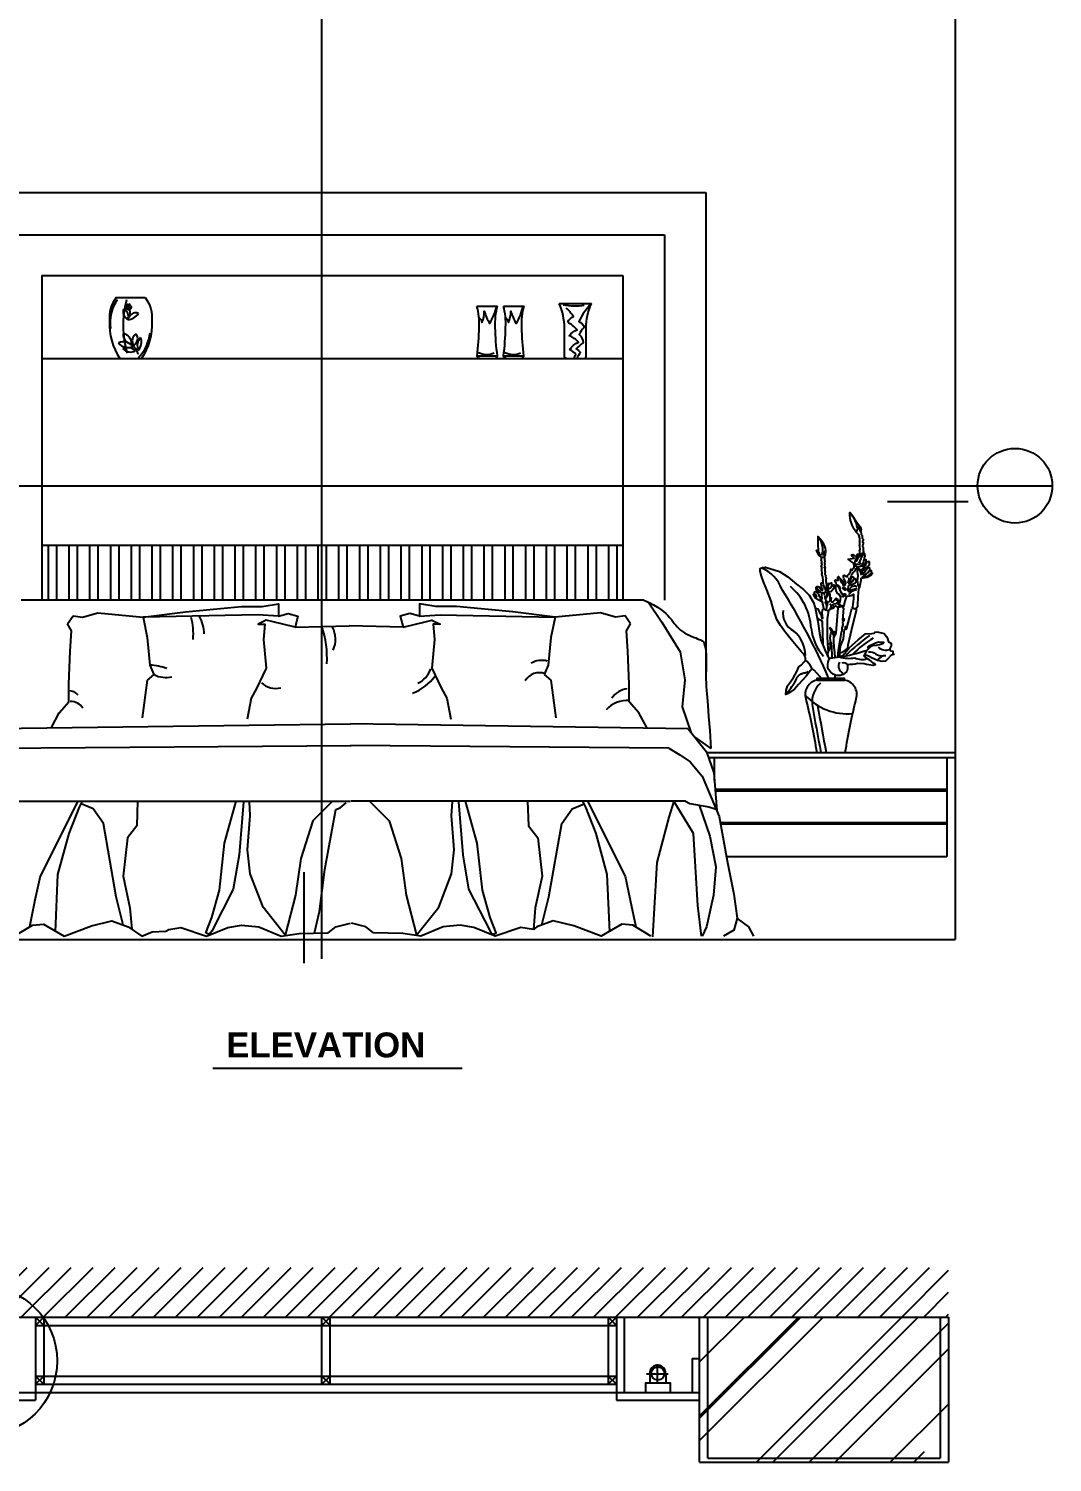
# Model space of a CAD drawing. Header units: inches. Extents: x 3 to 45, y 10.7 to 35.5.
# Drawn here: x 39.899 to 42.365, y 21.578 to 25.034 of the extents above; entities that cross this region are included whole.
import ezdxf

# ---------------------------------------------------------------- set-up
doc = ezdxf.new("R2010")
doc.units = ezdxf.units.IN
doc.header["$MEASUREMENT"] = 0
for name, color, linetype in [('02', 2, 'Continuous'), ('1', 1, 'Continuous'), ('4', 4, 'Continuous'), ('8', 8, 'Continuous')]:
    doc.layers.add(name, color=color, linetype=linetype)
doc.styles.add('HT', font='swisseb.ttf')

msp = doc.modelspace()

# ---------------------------------------------------------------- hatches: boundary and pattern name
at = {"layer": '8'}
h = msp.add_hatch(dxfattribs=at)
h.set_pattern_fill('ANSI31', color=256, scale=0.3, style=0)
h.set_pattern_definition([(45, (14.861467, 16.053562), (-0.026516504, 0.026516504), [])])
h.paths.add_polyline_path([(42.1152, 22.0482), (38.5152, 22.0482), (38.5152, 21.9282), (42.1152, 21.9282)])
h = msp.add_hatch(dxfattribs=at)
h.set_pattern_fill('AR-RROOF', color=256, scale=0.2, angle=45, style=0)
h.set_pattern_definition([(45, (14.86147, 15.96103), (0.1697056, 0.4525483), [3, -0.4, 1, -0.2]), (45, (14.97885, 16.21983), (-0.3295118, 0.046669), [0.6, -0.066, 1.2, -0.15]), (45, (14.81197, 16.15195), (0.64063874, 0.83014336), [1.6, -0.28, 0.8, -0.2])])
h.paths.add_polyline_path([(41.5352, 21.9282), (41.5352, 21.5882), (42.0952, 21.5882), (42.0952, 21.9282)], flags=16)
h.paths.add_polyline_path([(41.5152, 21.5782), (42.1152, 21.5782), (42.1152, 21.9282), (42.0952, 21.9282), (42.0952, 21.5882), (41.5352, 21.5882), (41.5352, 21.9282), (41.5152, 21.9282)])

# ---------------------------------------------------------------- linework, layer by layer
at = {"layer": '02'}
for p, q in [((39.4307, 24.6388), (41.5307, 24.6388)), ((39.8307, 24.537), (41.4307, 24.537)), ((41.4307, 24.537), (41.4307, 23.6562)), ((39.9307, 24.4388), (41.3307, 24.4388)), ((39.9307, 24.4388), (39.9307, 23.6562)), ((41.3307, 24.4388), (41.3307, 23.6562)), ((40.1097, 24.3862), (40.1796, 24.3862)), ((40.9787, 24.3653), (41.0286, 24.3653)), ((41.0425, 24.3653), (41.0924, 24.3653)), ((41.1772, 24.3717), (41.2545, 24.3717)), ((39.9307, 24.2388), (41.3307, 24.2388)), ((40.9791, 24.245), (41.0282, 24.245)), ((41.0429, 24.245), (41.092, 24.245)), ((38.4764, 23.9321), (42.365, 23.9321)), ((39.9307, 23.7888), (41.3307, 23.7888)), ((39.9457, 23.7888), (39.9457, 23.6562)), ((39.9657, 23.7888), (39.9657, 23.6562)), ((39.9957, 23.7888), (39.9957, 23.6562)), ((40.0157, 23.7888), (40.0157, 23.6562)), ((40.0457, 23.7888), (40.0457, 23.6562)), ((40.0657, 23.7888), (40.0657, 23.6562)), ((40.0957, 23.7888), (40.0957, 23.6562)), ((40.1157, 23.7888), (40.1157, 23.6562)), ((40.1457, 23.7888), (40.1457, 23.6562)), ((40.1657, 23.7888), (40.1657, 23.6562)), ((40.1957, 23.7888), (40.1957, 23.6562)), ((40.2157, 23.7888), (40.2157, 23.6562)), ((40.2457, 23.7888), (40.2457, 23.6562)), ((40.2657, 23.7888), (40.2657, 23.6562)), ((40.2957, 23.7888), (40.2957, 23.6562)), ((40.3157, 23.7888), (40.3157, 23.6562)), ((40.3457, 23.7888), (40.3457, 23.6562)), ((40.3657, 23.7888), (40.3657, 23.6562)), ((40.3957, 23.7888), (40.3957, 23.6562)), ((40.4157, 23.7888), (40.4157, 23.6562)), ((40.4457, 23.7888), (40.4457, 23.6562)), ((40.4657, 23.7888), (40.4657, 23.6562)), ((40.4957, 23.7888), (40.4957, 23.6562)), ((40.5157, 23.7888), (40.5157, 23.6562)), ((40.5457, 23.7888), (40.5457, 23.6562)), ((40.5657, 23.7888), (40.5657, 23.6562)), ((40.5957, 23.7888), (40.5957, 23.6562)), ((40.6157, 23.7888), (40.6157, 23.6562)), ((40.6457, 23.7888), (40.6457, 23.6562)), ((40.6657, 23.7888), (40.6657, 23.6562)), ((40.6957, 23.7888), (40.6957, 23.6562)), ((40.7157, 23.7888), (40.7157, 23.6562)), ((40.7457, 23.7888), (40.7457, 23.6562)), ((40.7657, 23.7888), (40.7657, 23.6562)), ((40.7957, 23.7888), (40.7957, 23.6562)), ((40.8157, 23.7888), (40.8157, 23.6562)), ((40.8457, 23.7888), (40.8457, 23.6562)), ((40.8657, 23.7888), (40.8657, 23.6562)), ((40.8957, 23.7888), (40.8957, 23.6562)), ((40.9157, 23.7888), (40.9157, 23.6562)), ((40.9457, 23.7888), (40.9457, 23.6562)), ((40.9657, 23.7888), (40.9657, 23.6562)), ((40.9957, 23.7888), (40.9957, 23.6562)), ((41.0157, 23.7888), (41.0157, 23.6562)), ((41.0457, 23.7888), (41.0457, 23.6562)), ((41.0657, 23.7888), (41.0657, 23.6562)), ((41.0957, 23.7888), (41.0957, 23.6562)), ((41.1157, 23.7888), (41.1157, 23.6562)), ((41.1457, 23.7888), (41.1457, 23.6562)), ((41.1657, 23.7888), (41.1657, 23.6562)), ((41.1957, 23.7888), (41.1957, 23.6562)), ((41.2157, 23.7888), (41.2157, 23.6562)), ((41.2457, 23.7888), (41.2457, 23.6562)), ((41.2657, 23.7888), (41.2657, 23.6562)), ((41.2957, 23.7888), (41.2957, 23.6562)), ((41.3157, 23.7888), (41.3157, 23.6562)), ((39.9924, 23.599), (40.0057, 23.6188)), ((40.0057, 23.6188), (40.0288, 23.6155)), ((40.0288, 23.6155), (40.0651, 23.6254)), ((40.0651, 23.6254), (40.1744, 23.6155)), ((40.1744, 23.6155), (40.1843, 23.566)), ((41.167, 23.6155), (41.1571, 23.566)), ((41.2763, 23.6254), (41.167, 23.6155)), ((41.3127, 23.6155), (41.2763, 23.6254)), ((41.3358, 23.6188), (41.3127, 23.6155)), ((41.349, 23.599), (41.3358, 23.6188)), ((40.0024, 23.5825), (39.9924, 23.599)), ((39.9991, 23.533), (40.0024, 23.5825)), ((41.3391, 23.5825), (41.349, 23.599)), ((41.3424, 23.533), (41.3391, 23.5825)), ((39.9957, 23.4538), (39.9991, 23.533)), ((40.1843, 23.566), (40.1909, 23.5)), ((41.1571, 23.566), (41.1505, 23.5)), ((41.3457, 23.4538), (41.3424, 23.533)), ((40.1909, 23.5), (40.2008, 23.4769)), ((41.1505, 23.5), (41.1406, 23.4769)), ((40.1843, 23.4637), (40.1725, 23.3724)), ((40.2008, 23.4769), (40.1843, 23.4637)), ((41.1406, 23.4769), (41.1571, 23.4637)), ((41.1571, 23.4637), (41.1689, 23.3724)), ((41.7974, 23.4636), (41.8642, 23.4636)), ((39.9957, 23.4109), (39.9957, 23.4538)), ((41.3457, 23.4109), (41.3457, 23.4538)), ((39.9726, 23.3845), (39.9957, 23.4109)), ((41.3688, 23.3845), (41.3457, 23.4109)), ((39.9536, 23.3497), (39.9726, 23.3845)), ((41.3878, 23.3497), (41.3688, 23.3845)), ((41.537, 23.2768), (42.1307, 23.2768)), ((41.5507, 23.2768), (41.5507, 23.2217)), ((42.1107, 23.2768), (42.1107, 23.0388)), ((41.5524, 23.2008), (42.1107, 23.2008)), ((41.5527, 23.1968), (42.1107, 23.1968)), ((41.5652, 23.1208), (42.1107, 23.1208)), ((41.5659, 23.1168), (42.1107, 23.1168)), ((41.5795, 23.0388), (42.1107, 23.0388)), ((40.3429, 22.5286), (40.9429, 22.5286)), ((39.9152, 21.9282), (39.9352, 21.9082)), ((39.9352, 21.9282), (39.9152, 21.9082)), ((39.9352, 21.9282), (39.9352, 21.7662)), ((40.6052, 21.7662), (40.6052, 21.9282)), ((40.6052, 21.9282), (40.6252, 21.9082)), ((40.6252, 21.9282), (40.6052, 21.9082)), ((40.6252, 21.7662), (40.6252, 21.9282)), ((41.2952, 21.9282), (41.2952, 21.7662)), ((41.2952, 21.9282), (41.3152, 21.9082)), ((41.3152, 21.9282), (41.2952, 21.9082)), ((41.3332, 21.9282), (41.3332, 21.7462)), ((41.5352, 21.5882), (41.5352, 21.9282)), ((42.0952, 21.9282), (42.0952, 21.5882)), ((39.9152, 21.9082), (41.3152, 21.9082)), ((41.4142, 21.7719), (41.4142, 21.8149)), ((41.4972, 21.8282), (41.4972, 21.7462)), ((41.4972, 21.8282), (41.5152, 21.8282)), ((39.9152, 21.7862), (41.3152, 21.7862)), ((39.9152, 21.7862), (39.9352, 21.7662)), ((39.9352, 21.7862), (39.9152, 21.7662)), ((40.6052, 21.7862), (40.6252, 21.7662)), ((40.6252, 21.7862), (40.6052, 21.7662)), ((41.2952, 21.7862), (41.3152, 21.7662)), ((41.3152, 21.7862), (41.2952, 21.7662)), ((41.3874, 21.7914), (41.4395, 21.7914)), ((41.3951, 21.7925), (41.3951, 21.7687)), ((41.434, 21.7925), (41.434, 21.7687)), ((39.7152, 21.7462), (41.5152, 21.7462)), ((39.9152, 21.7662), (41.3152, 21.7662)), ((41.5352, 21.5882), (42.0952, 21.5882))]:
    msp.add_line(p, q, dxfattribs=at)
for points in [[(40.6053, 22.7918), (40.6053, 25.6622)], [(41.8925, 23.8202), (41.8875, 23.8272), (41.8828, 23.8369), (41.879, 23.8495), (41.8775, 23.8604), (41.8772, 23.8674), (41.8822, 23.861), (41.8919, 23.8478), (41.8996, 23.836), (41.9031, 23.8328), (41.9043, 23.8266), (41.9037, 23.8234)], [(41.8195, 23.7754), (41.8183, 23.7819), (41.815, 23.7897), (41.8107, 23.7975), (41.806, 23.8037), (41.8009, 23.8086), (41.8001, 23.8094), (41.8003, 23.7914), (41.8009, 23.7756)], [(41.9022, 23.7667), (41.9016, 23.7685), (41.9002, 23.7691), (41.9013, 23.7702), (41.9013, 23.7749), (41.9002, 23.7776), (41.9025, 23.7785), (41.9013, 23.7864), (41.9005, 23.7887), (41.9016, 23.7902), (41.9016, 23.7973), (41.9002, 23.7978), (41.901, 23.7993), (41.9013, 23.8055), (41.8996, 23.8072), (41.9002, 23.8087), (41.8987, 23.8134), (41.8925, 23.8202), (41.8972, 23.8287), (41.8987, 23.8328), (41.901, 23.826), (41.9022, 23.8216), (41.9037, 23.8234), (41.9046, 23.8146), (41.9069, 23.8125), (41.9069, 23.8058), (41.9096, 23.8031), (41.909, 23.8002), (41.9075, 23.7984), (41.9078, 23.7964), (41.9093, 23.7964), (41.9096, 23.7928), (41.9084, 23.7887), (41.9081, 23.7861), (41.9096, 23.784), (41.9093, 23.7826), (41.909, 23.7755), (41.9113, 23.7741), (41.9093, 23.7729), (41.909, 23.7711), (41.909, 23.7696)], [(41.8158, 23.7596), (41.812, 23.7592), (41.8109, 23.759), (41.8087, 23.759), (41.8066, 23.7614), (41.8036, 23.7637), (41.8001, 23.7698), (41.7966, 23.7768), (41.798, 23.7758), (41.8011, 23.7741)], [(41.8009, 23.7756), (41.8011, 23.7741)], [(41.8158, 23.7596), (41.8189, 23.7665), (41.8195, 23.7754), (41.8171, 23.7741), (41.8157, 23.7715), (41.8146, 23.7647), (41.8134, 23.7631)], [(41.7949, 23.6343), (41.7973, 23.6361), (41.8003, 23.6355), (41.8021, 23.6316), (41.8063, 23.6229), (41.8081, 23.619), (41.8096, 23.6121), (41.8123, 23.6127), (41.8111, 23.619), (41.8105, 23.6247), (41.8111, 23.6328), (41.8138, 23.6364), (41.8144, 23.6364), (41.8111, 23.6511), (41.809, 23.6529), (41.8009, 23.6568), (41.7955, 23.6604), (41.7916, 23.6667), (41.7898, 23.6709), (41.7916, 23.6718), (41.7925, 23.6718), (41.7922, 23.6754), (41.7943, 23.6769), (41.7976, 23.6751), (41.8024, 23.67), (41.8024, 23.6679), (41.8042, 23.6652), (41.8054, 23.6622), (41.8081, 23.6604), (41.8108, 23.6595), (41.8096, 23.6694), (41.8105, 23.6736), (41.8084, 23.6736), (41.8027, 23.6754), (41.7976, 23.6804), (41.7961, 23.684), (41.7964, 23.6879), (41.7976, 23.6891), (41.8009, 23.6891), (41.8033, 23.6888), (41.8087, 23.6816), (41.8117, 23.6795), (41.8099, 23.6861), (41.8087, 23.6903), (41.8084, 23.6966), (41.809, 23.6984), (41.8108, 23.6981), (41.8132, 23.6972), (41.8127, 23.7016), (41.8115, 23.7032), (41.8127, 23.7044), (41.8119, 23.7118), (41.8104, 23.7141), (41.8112, 23.7141), (41.81, 23.7191), (41.8104, 23.7215), (41.81, 23.7277), (41.8092, 23.7281), (41.81, 23.7296), (41.8096, 23.7366), (41.808, 23.7378), (41.8092, 23.7405), (41.8104, 23.7428), (41.808, 23.7456), (41.8096, 23.7471), (41.8096, 23.7502), (41.8084, 23.7518), (41.8088, 23.7561), (41.8088, 23.7584)], [(41.8158, 23.7596), (41.8158, 23.7529), (41.8178, 23.7498), (41.8162, 23.7475), (41.817, 23.7428), (41.8162, 23.7413), (41.8166, 23.7366), (41.8154, 23.7351), (41.8174, 23.7347), (41.8166, 23.7312), (41.817, 23.7261), (41.8182, 23.7257), (41.817, 23.7199), (41.8193, 23.7168), (41.8189, 23.7149), (41.8193, 23.7102), (41.8213, 23.7086), (41.8193, 23.7067), (41.8193, 23.7016), (41.8205, 23.6993), (41.8213, 23.6908), (41.8244, 23.6943), (41.8259, 23.6962), (41.8298, 23.697), (41.8329, 23.6978), (41.8329, 23.6927), (41.8333, 23.69), (41.8384, 23.6931), (41.8392, 23.6908), (41.8372, 23.683), (41.8341, 23.6791), (41.8314, 23.6764), (41.8263, 23.6764), (41.8228, 23.6727), (41.8206, 23.6638), (41.8206, 23.6619), (41.8249, 23.6703), (41.8273, 23.6723), (41.829, 23.6718), (41.8288, 23.6645), (41.829, 23.6606), (41.8321, 23.6623), (41.8314, 23.6559), (41.834, 23.652), (41.8364, 23.6513), (41.837, 23.6533), (41.8398, 23.6557), (41.8418, 23.6589), (41.8442, 23.6615), (41.8452, 23.6567), (41.8476, 23.6593), (41.8483, 23.6563), (41.8478, 23.649), (41.8483, 23.6477), (41.8526, 23.6453), (41.8519, 23.6408), (41.8493, 23.6393), (41.8461, 23.6403), (41.8437, 23.6425), (41.842, 23.6416), (41.8394, 23.6393), (41.8375, 23.6373), (41.8336, 23.6354), (41.8286, 23.6337), (41.8273, 23.6324), (41.8266, 23.6312)], [(41.8884, 23.7386), (41.8872, 23.7438), (41.8826, 23.748), (41.8768, 23.7526), (41.8735, 23.755), (41.8878, 23.7578), (41.8838, 23.7614), (41.8814, 23.7657), (41.8841, 23.7666), (41.8875, 23.7647), (41.8914, 23.7611), (41.8951, 23.7611), (41.8945, 23.7653), (41.896, 23.7669), (41.8987, 23.765), (41.8993, 23.7647)], [(41.9133, 23.769), (41.9087, 23.7693), (41.9002, 23.7647), (41.8926, 23.7568), (41.8896, 23.7493), (41.8878, 23.7426)], [(41.891, 23.7381), (41.891, 23.7394), (41.8912, 23.7405), (41.8914, 23.7414), (41.8916, 23.742), (41.8918, 23.7425), (41.8922, 23.7428), (41.8925, 23.743), (41.8928, 23.7432), (41.8932, 23.7432), (41.8936, 23.7433), (41.894, 23.7432), (41.8944, 23.7432), (41.8948, 23.7431), (41.8952, 23.7431), (41.8956, 23.743), (41.896, 23.7429), (41.8964, 23.7429), (41.8968, 23.7429), (41.8972, 23.7428), (41.8977, 23.7429), (41.8981, 23.7429), (41.8986, 23.743), (41.8991, 23.7431), (41.8996, 23.7432), (41.9002, 23.7433), (41.9008, 23.7435), (41.9014, 23.7438), (41.902, 23.7441), (41.9027, 23.7445), (41.9034, 23.7451), (41.9041, 23.7458), (41.9048, 23.7466)], [(41.894, 23.6348), (41.8917, 23.6362), (41.8934, 23.6379), (41.8962, 23.642), (41.8964, 23.6506), (41.8971, 23.6573), (41.8977, 23.6621), (41.8984, 23.6763), (41.8996, 23.686), (41.9014, 23.6881), (41.903, 23.6972), (41.9048, 23.7036), (41.9048, 23.7097), (41.9191, 23.7115), (41.9276, 23.7164), (41.9315, 23.7212), (41.9294, 23.7233), (41.9291, 23.7273), (41.9255, 23.7267), (41.9251, 23.7297), (41.9251, 23.7331), (41.9233, 23.7343), (41.92, 23.7334), (41.9182, 23.7312), (41.9169, 23.7294), (41.9154, 23.7279), (41.9133, 23.727), (41.9127, 23.73), (41.9148, 23.7328), (41.9206, 23.7376), (41.9245, 23.7425), (41.9248, 23.7479), (41.9239, 23.7494), (41.9212, 23.7491), (41.9176, 23.7476), (41.9169, 23.7443), (41.9157, 23.7416), (41.9127, 23.7391), (41.9118, 23.7388), (41.9115, 23.74), (41.9163, 23.7476), (41.9163, 23.7534), (41.9136, 23.754), (41.9112, 23.7537), (41.91, 23.751), (41.91, 23.7482), (41.909, 23.747), (41.9078, 23.7452), (41.909, 23.7416), (41.906, 23.7413), (41.9081, 23.7373), (41.9045, 23.7385), (41.9027, 23.7385), (41.9002, 23.737), (41.8963, 23.7355), (41.8951, 23.7343), (41.8972, 23.7334), (41.8972, 23.73), (41.8954, 23.7291), (41.8945, 23.7246), (41.8957, 23.7194), (41.8966, 23.7161), (41.8957, 23.7082), (41.8948, 23.703)], [(41.9127, 23.7547), (41.9127, 23.7599), (41.9139, 23.7617), (41.9136, 23.7669), (41.9133, 23.769)], [(41.8084, 23.4679), (41.8049, 23.4727), (41.7914, 23.4872), (41.7864, 23.4912), (41.7817, 23.4999), (41.7743, 23.5083), (41.7714, 23.511), (41.7706, 23.511), (41.7703, 23.5178), (41.7661, 23.5263), (41.76, 23.5326), (41.7401, 23.5565), (41.7225, 23.5784), (41.71, 23.5953), (41.7013, 23.6097), (41.6931, 23.6334), (41.6875, 23.654), (41.6769, 23.6816), (41.6693, 23.7009), (41.6643, 23.7141), (41.6612, 23.7266), (41.6612, 23.7328), (41.6668, 23.7347), (41.6737, 23.736), (41.7075, 23.7253), (41.7276, 23.7122), (41.7488, 23.6947), (41.7657, 23.6822), (41.7795, 23.6684), (41.7895, 23.6503), (41.7939, 23.6378), (41.8002, 23.6047), (41.8039, 23.5765), (41.8077, 23.5596), (41.812, 23.549), (41.8171, 23.5365), (41.8264, 23.5159), (41.8302, 23.5165), (41.8521, 23.5196), (41.8609, 23.5234), (41.8759, 23.5415), (41.8972, 23.5609), (41.9147, 23.5753), (41.9303, 23.5759), (41.936, 23.5771), (41.9371, 23.5794), (41.9425, 23.58), (41.9533, 23.5777), (41.9598, 23.576), (41.9657, 23.5689), (41.9683, 23.5636), (41.9694, 23.5582), (41.9702, 23.5562), (41.9765, 23.5528), (41.977, 23.5466), (41.9739, 23.5401), (41.9734, 23.5375), (41.9753, 23.5344), (41.9807, 23.533), (41.9807, 23.5302), (41.981, 23.5268), (41.983, 23.5265), (41.983, 23.5254), (41.9765, 23.5237), (41.9697, 23.5155), (41.9632, 23.5093), (41.955, 23.5084), (41.9442, 23.511), (41.9292, 23.5172), (41.9235, 23.5203), (41.9184, 23.5228), (41.9134, 23.5228), (41.9117, 23.5206), (41.9153, 23.5178), (41.9227, 23.5132), (41.9295, 23.5073), (41.9323, 23.5056), (41.9377, 23.5039), (41.9385, 23.5008), (41.9337, 23.4988), (41.917, 23.5016), (41.9117, 23.5028), (41.8961, 23.5036), (41.8901, 23.5019), (41.8845, 23.5011), (41.8771, 23.5016), (41.8723, 23.5002), (41.8714, 23.4993), (41.8716, 23.4909), (41.8702, 23.484), (41.8609, 23.477), (41.8542, 23.4749), (41.8449, 23.4751), (41.8368, 23.4777), (41.8307, 23.4835), (41.8249, 23.4898), (41.8245, 23.4944), (41.8245, 23.5011), (41.8254, 23.5079), (41.8275, 23.5143), (41.8291, 23.5162)], [(41.8455, 23.6936), (41.8446, 23.6978), (41.841, 23.7039), (41.8428, 23.7054), (41.8495, 23.7036), (41.848, 23.7094), (41.848, 23.7121), (41.8498, 23.713), (41.8534, 23.7097), (41.8598, 23.7027), (41.8619, 23.7), (41.8613, 23.6966), (41.8607, 23.6936), (41.8616, 23.6909), (41.8653, 23.6918), (41.8677, 23.6969), (41.8671, 23.7009), (41.8644, 23.7048), (41.8625, 23.7088), (41.8616, 23.7121), (41.8622, 23.7158), (41.8638, 23.7167), (41.8692, 23.713), (41.8717, 23.7127), (41.872, 23.7158), (41.8741, 23.7179), (41.8771, 23.7224), (41.8787, 23.7236), (41.8799, 23.7309), (41.8826, 23.7282), (41.8838, 23.7321), (41.885, 23.7328), (41.8875, 23.734), (41.8875, 23.7379), (41.8887, 23.7385)], [(41.8945, 23.703), (41.8929, 23.703), (41.8908, 23.7073), (41.8878, 23.7088), (41.885, 23.7115), (41.8832, 23.7115), (41.8802, 23.7097), (41.8805, 23.7127), (41.8811, 23.7167), (41.8832, 23.7194), (41.8847, 23.7224), (41.8878, 23.7255), (41.8908, 23.7291), (41.8935, 23.7331), (41.8954, 23.7331)], [(41.8957, 23.7349), (41.8932, 23.7377), (41.8887, 23.7385)], [(41.7925, 23.6718), (41.7947, 23.6701), (41.7969, 23.6649), (41.7982, 23.6641)], [(41.8525, 23.6468), (41.8534, 23.6514), (41.855, 23.6569), (41.8556, 23.6638), (41.8516, 23.6696), (41.8483, 23.6717), (41.844, 23.6787), (41.8437, 23.6863), (41.844, 23.6921), (41.8461, 23.6918), (41.8504, 23.6872), (41.8537, 23.679), (41.8562, 23.6745), (41.8589, 23.6708)], [(41.8537, 23.679), (41.8543, 23.6851), (41.8528, 23.6884), (41.8501, 23.6918), (41.8467, 23.6927), (41.8455, 23.6936)], [(41.8677, 23.6842), (41.8672, 23.683), (41.8668, 23.682), (41.8665, 23.6813), (41.8662, 23.6807), (41.866, 23.6804), (41.8658, 23.6802), (41.8655, 23.6802), (41.8653, 23.6803), (41.8649, 23.6805), (41.8646, 23.6807), (41.8642, 23.681), (41.8637, 23.6814), (41.8633, 23.6818), (41.8628, 23.6822), (41.8623, 23.6826), (41.8619, 23.683), (41.8615, 23.6833), (41.8611, 23.6837), (41.8607, 23.684), (41.8604, 23.6843), (41.8602, 23.6845), (41.86, 23.6848), (41.8598, 23.685), (41.8598, 23.6852), (41.8598, 23.6854), (41.8599, 23.6856), (41.8601, 23.6858), (41.8603, 23.6859), (41.8606, 23.686), (41.861, 23.6861), (41.8615, 23.6862), (41.8621, 23.6862), (41.8627, 23.6862), (41.8633, 23.6861), (41.864, 23.686), (41.8647, 23.6859), (41.8655, 23.6857), (41.8662, 23.6855), (41.8668, 23.6853), (41.8674, 23.6851)], [(41.8826, 23.6912), (41.881, 23.6888), (41.8796, 23.6868), (41.8784, 23.685), (41.8773, 23.6835), (41.8764, 23.6823), (41.8756, 23.6812), (41.875, 23.6804), (41.8744, 23.6798), (41.874, 23.6793), (41.8736, 23.6789), (41.8733, 23.6787), (41.873, 23.6786), (41.8729, 23.6786), (41.8727, 23.6788), (41.8727, 23.6791), (41.8726, 23.6794), (41.8726, 23.6799), (41.8727, 23.6804), (41.8727, 23.6811), (41.8728, 23.6818), (41.8729, 23.6826), (41.873, 23.6834), (41.8732, 23.6843), (41.8733, 23.6852), (41.8735, 23.6862), (41.8737, 23.6871), (41.8739, 23.6881), (41.8741, 23.6891), (41.8744, 23.69), (41.8746, 23.6908), (41.8749, 23.6916), (41.8752, 23.6922), (41.8755, 23.6928), (41.8758, 23.6932), (41.8761, 23.6935), (41.8765, 23.6936), (41.8769, 23.6937), (41.8774, 23.6938), (41.878, 23.6937), (41.8786, 23.6936), (41.8793, 23.6934), (41.88, 23.6931), (41.8807, 23.6929), (41.8814, 23.6926), (41.882, 23.6923), (41.8825, 23.692), (41.8828, 23.6917), (41.8829, 23.6915)], [(40.501, 23.6179), (40.4514, 23.6212), (40.1744, 23.6155), (40.2764, 23.6278), (40.4118, 23.641), (40.4614, 23.641), (40.501, 23.6476), (40.501, 23.6179), (40.5241, 23.6245), (40.5472, 23.6179), (40.5406, 23.5915), (40.6707, 23.5948)], [(40.8405, 23.6179), (40.89, 23.6212), (41.167, 23.6155), (41.065, 23.6278), (40.9296, 23.641), (40.8801, 23.641), (40.8405, 23.6476), (40.8405, 23.6179), (40.8173, 23.6245), (40.7942, 23.6179), (40.8008, 23.5915), (40.6707, 23.5948)], [(41.8181, 23.6489), (41.8187, 23.6482), (41.8193, 23.6475), (41.8199, 23.6468), (41.8204, 23.6462), (41.8209, 23.6456), (41.8213, 23.6451), (41.8217, 23.6446), (41.822, 23.6443), (41.8223, 23.644), (41.8225, 23.6438), (41.8227, 23.6437), (41.8229, 23.6436), (41.823, 23.6436), (41.8231, 23.6437), (41.8232, 23.6437), (41.8233, 23.6439), (41.8234, 23.644), (41.8234, 23.6442), (41.8235, 23.6444), (41.8235, 23.6447), (41.8235, 23.6449), (41.8236, 23.6452), (41.8236, 23.6454), (41.8236, 23.6457), (41.8236, 23.646), (41.8236, 23.6463), (41.8235, 23.6466), (41.8235, 23.6469), (41.8235, 23.6471), (41.8234, 23.6474), (41.8234, 23.6477), (41.8233, 23.6479), (41.8232, 23.6481), (41.8232, 23.6483), (41.8231, 23.6485), (41.823, 23.6486), (41.8229, 23.6488), (41.8228, 23.6489), (41.8228, 23.649), (41.8227, 23.6492), (41.8227, 23.6493), (41.8226, 23.6494), (41.8226, 23.6496), (41.8226, 23.6497), (41.8226, 23.6498), (41.8227, 23.65), (41.8227, 23.6501), (41.8227, 23.6503), (41.8227, 23.6504), (41.8228, 23.6506), (41.8228, 23.6507), (41.8228, 23.6509), (41.8229, 23.651), (41.8229, 23.6512), (41.8229, 23.6514), (41.823, 23.6516), (41.823, 23.6519), (41.823, 23.6521), (41.8229, 23.6523), (41.8229, 23.6526), (41.8227, 23.6529), (41.8225, 23.6532), (41.8222, 23.6536), (41.8218, 23.6539)], [(41.8422, 23.5191), (41.8409, 23.5297), (41.8392, 23.543), (41.8385, 23.5572), (41.8389, 23.5672), (41.8442, 23.5765), (41.8472, 23.6179), (41.8492, 23.6375)], [(41.8485, 23.5194), (41.8501, 23.5353), (41.8568, 23.5788), (41.8591, 23.5828), (41.8588, 23.5854), (41.8588, 23.5887), (41.8608, 23.597), (41.8601, 23.604), (41.8634, 23.607), (41.8638, 23.6116), (41.8614, 23.6076), (41.8601, 23.6076), (41.8628, 23.6375)], [(41.8613, 23.6373), (41.8591, 23.6403), (41.8567, 23.6408), (41.8549, 23.6404), (41.8529, 23.6398), (41.8506, 23.64), (41.8491, 23.6387), (41.8492, 23.6375)], [(41.8525, 23.6468), (41.8533, 23.6443), (41.856, 23.6429), (41.8583, 23.6431), (41.8601, 23.6422), (41.8613, 23.6421), (41.8626, 23.6416)], [(41.8616, 23.6699), (41.8608, 23.6689), (41.8603, 23.6681), (41.8599, 23.6673), (41.8597, 23.6667), (41.8597, 23.6662), (41.8598, 23.6658), (41.8599, 23.6655), (41.8602, 23.6653), (41.8604, 23.6652), (41.8607, 23.6651), (41.8611, 23.6652), (41.8614, 23.6654), (41.8618, 23.6655), (41.8622, 23.6658), (41.8626, 23.666), (41.8631, 23.6663), (41.8636, 23.6666), (41.8641, 23.6669), (41.8646, 23.6672), (41.8651, 23.6675), (41.8656, 23.6678), (41.866, 23.6681), (41.8664, 23.6683), (41.8668, 23.6686), (41.867, 23.6689), (41.8673, 23.6691), (41.8674, 23.6693), (41.8675, 23.6696), (41.8675, 23.6698), (41.8675, 23.67), (41.8673, 23.6702), (41.8671, 23.6704), (41.8668, 23.6705), (41.8664, 23.6707), (41.8659, 23.6708), (41.8653, 23.6708), (41.8646, 23.6709), (41.8639, 23.6708), (41.8631, 23.6707), (41.8622, 23.6705)], [(41.8628, 23.6375), (41.8613, 23.6373), (41.8608, 23.6392), (41.8615, 23.6405), (41.8636, 23.6427), (41.8647, 23.6483), (41.8667, 23.6567), (41.8701, 23.6662), (41.8764, 23.6664), (41.8805, 23.6673), (41.8861, 23.6705), (41.8857, 23.6593), (41.8833, 23.6405), (41.8831, 23.6379), (41.8831, 23.6368), (41.8824, 23.6364)], [(41.8831, 23.6374), (41.887, 23.6366), (41.8898, 23.6361), (41.8917, 23.6362)], [(40.5406, 23.5915), (40.4845, 23.6047), (40.4713, 23.608), (40.4514, 23.5981), (40.468, 23.5981), (40.4647, 23.5618), (40.4713, 23.4925), (40.4481, 23.4431), (40.4349, 23.42), (40.4255, 23.3696)], [(40.8008, 23.5915), (40.857, 23.6047), (40.8702, 23.608), (40.89, 23.5981), (40.8735, 23.5981), (40.8768, 23.5618), (40.8702, 23.4925), (40.8933, 23.4431), (40.9065, 23.42), (40.916, 23.3696)], [(41.811, 23.603), (41.8105, 23.6058), (41.8042, 23.6088), (41.8018, 23.6112), (41.7988, 23.6127)], [(41.812, 23.549), (41.8126, 23.5519), (41.811, 23.603)], [(41.8266, 23.6312), (41.8239, 23.6306), (41.8198, 23.6326), (41.8167, 23.6341), (41.8144, 23.6364)], [(41.8256, 23.5315), (41.8249, 23.5423), (41.8239, 23.5503), (41.8236, 23.5705), (41.8233, 23.6119), (41.8249, 23.6209), (41.8266, 23.6312)], [(41.8535, 23.5201), (41.8531, 23.53), (41.8551, 23.5456), (41.8618, 23.5629), (41.8624, 23.5721), (41.8644, 23.5854), (41.8664, 23.5891), (41.8664, 23.593), (41.8687, 23.5867), (41.8694, 23.5867), (41.8774, 23.6169), (41.882, 23.6361)], [(41.8724, 23.5403), (41.873, 23.5483), (41.8847, 23.597), (41.894, 23.6348)], [(41.8332, 23.5526), (41.8309, 23.5576), (41.83, 23.5666), (41.8318, 23.5753), (41.8336, 23.581), (41.8288, 23.5894), (41.8324, 23.587), (41.8354, 23.5801), (41.8387, 23.581), (41.8408, 23.5795), (41.8408, 23.5774), (41.842, 23.5753)], [(41.8366, 23.5798), (41.836, 23.575), (41.8378, 23.5708), (41.8381, 23.5696)], [(41.8262, 23.5184), (41.8243, 23.5277), (41.8269, 23.5353), (41.8306, 23.542), (41.8309, 23.5526), (41.8309, 23.5542), (41.8282, 23.5513), (41.8253, 23.5506), (41.8239, 23.5503)], [(41.8336, 23.5174), (41.8339, 23.5194), (41.8349, 23.5204), (41.8336, 23.5436), (41.8332, 23.5526)], [(41.875, 23.5406), (41.8707, 23.5397), (41.8634, 23.534), (41.8578, 23.5304), (41.8535, 23.5284)], [(41.922, 23.5448), (41.9203, 23.542), (41.9222, 23.5413), (41.9289, 23.5457), (41.9315, 23.5474), (41.9415, 23.548), (41.949, 23.5491), (41.9585, 23.5528), (41.9592, 23.5539), (41.957, 23.5545), (41.9464, 23.5547), (41.9393, 23.5528), (41.922, 23.5448)], [(41.7864, 23.4912), (41.7825, 23.4867), (41.7722, 23.4735), (41.7539, 23.4532), (41.7441, 23.4415), (41.7283, 23.4315), (41.7233, 23.4286), (41.7235, 23.4386), (41.7267, 23.4495), (41.7346, 23.4598), (41.7415, 23.4698), (41.7492, 23.4846), (41.7547, 23.4959), (41.76, 23.4996), (41.7669, 23.5073), (41.7706, 23.511)], [(41.7256, 23.4321), (41.7292, 23.4366), (41.7324, 23.4407), (41.7352, 23.4445), (41.7376, 23.448), (41.7397, 23.4511), (41.7416, 23.454), (41.7432, 23.4566), (41.7447, 23.459), (41.7459, 23.4612), (41.7471, 23.4632), (41.7481, 23.4651), (41.749, 23.4667), (41.7498, 23.4683), (41.7505, 23.4696), (41.7512, 23.4709), (41.7519, 23.472), (41.7525, 23.473), (41.7532, 23.4739), (41.7539, 23.4747), (41.7545, 23.4754), (41.7552, 23.4761), (41.756, 23.4767), (41.7567, 23.4772), (41.7576, 23.4777), (41.7585, 23.4782), (41.7594, 23.4787), (41.7605, 23.4791), (41.7615, 23.4795), (41.7626, 23.4799), (41.7638, 23.4802), (41.7649, 23.4805), (41.7661, 23.4808), (41.7673, 23.481), (41.7685, 23.4812), (41.7697, 23.4815), (41.771, 23.4818), (41.7723, 23.4822), (41.7738, 23.4827), (41.7753, 23.4833), (41.7769, 23.4842)], [(41.8409, 23.4765), (41.8414, 23.4698), (41.8428, 23.4675)], [(40.017, 23.172), (39.9262, 22.9907), (39.9138, 22.933), (39.9006, 22.8688)], [(39.9633, 22.8567), (39.9695, 22.9948), (39.9963, 23.0937), (40.0211, 23.1576), (40.0283, 23.172)], [(40.1267, 22.8735), (40.1098, 22.9412), (40.0788, 23.1184), (40.0541, 23.1535), (40.0251, 23.1655)], [(40.1612, 23.172), (40.1593, 23.1122), (40.1366, 23.0834), (40.1263, 22.9907), (40.1428, 22.9144), (40.147, 22.8633)], [(40.4161, 23.1699), (40.4058, 23.0422), (40.3914, 22.9598), (40.3398, 22.8588), (40.3336, 22.8506), (40.3254, 22.8547), (40.3398, 22.8918), (40.3584, 22.9577), (40.3707, 23.071), (40.3989, 23.172)], [(40.5176, 22.848), (40.4636, 22.9165), (40.4326, 22.9969), (40.4264, 23.0546), (40.4326, 23.137), (40.4306, 23.1699)], [(40.6306, 23.172), (40.5832, 23.1246), (40.5543, 23.034), (40.5419, 22.9453), (40.5172, 22.8485)], [(40.5873, 22.8547), (40.5997, 22.9062), (40.6121, 23.0072), (40.6389, 23.1514), (40.6492, 23.1555), (40.6636, 23.1679)], [(40.7197, 23.172), (40.7671, 23.1246), (40.796, 23.034), (40.8084, 22.9453), (40.8331, 22.8485)], [(40.8327, 22.848), (40.8867, 22.9165), (40.9177, 22.9969), (40.9239, 23.0546), (40.9177, 23.137), (40.9197, 23.1699)], [(40.9342, 23.1699), (40.9445, 23.0422), (40.9589, 22.9598), (41.0105, 22.8588), (41.0167, 22.8506), (41.0249, 22.8547), (41.0105, 22.8918), (40.9919, 22.9577), (40.9796, 23.071), (40.9513, 23.172)], [(41.1009, 23.172), (41.1028, 23.1122), (41.1255, 23.0834), (41.1358, 22.9907), (41.1193, 22.9144), (41.1152, 22.8627)], [(41.1354, 22.8735), (41.1523, 22.9412), (41.1833, 23.1184), (41.208, 23.1535), (41.2371, 23.1655)], [(41.2988, 22.8567), (41.2926, 22.9948), (41.2658, 23.0937), (41.241, 23.1576), (41.2338, 23.172)], [(41.2452, 23.172), (41.3359, 22.9907), (41.3483, 22.933), (41.3616, 22.8688)], [(41.5197, 22.8462), (41.5112, 22.9206), (41.5009, 23.0937), (41.4535, 23.172), (41.4411, 23.1329), (41.4122, 23.0236), (41.4019, 22.8452)], [(41.5146, 23.1623), (41.5401, 23.0875), (41.5546, 23.0133), (41.5484, 22.9453), (41.5319, 22.8691), (41.5216, 22.8464)], [(41.4452, 21.7462), (41.4452, 21.7687), (41.3852, 21.7687), (41.3852, 21.7462)]]:
    msp.add_lwpolyline(points, dxfattribs=at)
for points in [[(40.1097, 24.3862, 0.184605), (40.0936, 24.3286, 0.156142), (40.1186, 24.2388)], [(40.1796, 24.3862, -0.184605), (40.1956, 24.3286, -0.156142), (40.1707, 24.2388)], [(40.9854, 24.2388, -0.317995), (40.9791, 24.245, 0.025904), (40.9842, 24.3139, 0.081241), (40.9787, 24.3653, 0.081241)], [(40.9837, 24.3383, -0.110218), (40.991, 24.3258, 0.131709), (40.9965, 24.353, 0.056136), (41.0095, 24.323, 0.081656), (41.0264, 24.3653)], [(41.022, 24.2388, 0.317995), (41.0282, 24.245, -0.025904), (41.0231, 24.3139, -0.081241), (41.0286, 24.3653, -0.081241)], [(41.0491, 24.2388, -0.317995), (41.0429, 24.245, 0.025904), (41.048, 24.3139, 0.081241), (41.0425, 24.3653, 0.081241)], [(41.0475, 24.3383, -0.110218), (41.0548, 24.3258, 0.131709), (41.0602, 24.353, 0.056136), (41.0733, 24.323, 0.081656), (41.0902, 24.3653)], [(41.0857, 24.2388, 0.317995), (41.092, 24.245, -0.025904), (41.0869, 24.3139, -0.081241), (41.0924, 24.3653, -0.081241)], [(41.1948, 24.2388, -0.442502), (41.1897, 24.2462), (41.1897, 24.3121, 0.096634), (41.1772, 24.3717, 0.126091)], [(41.2545, 24.3717, 0.070336), (41.2241, 24.3281, -0.277025), (41.2371, 24.3138, 0.092693), (41.2249, 24.2964, -0.205592), (41.2345, 24.2769, -0.0023), (41.2175, 24.2625, -0.042775), (41.2284, 24.2529, 0.137397), (41.22, 24.2386)], [(41.2369, 24.2388, 0.442502), (41.242, 24.2462), (41.242, 24.3121, -0.096634), (41.2545, 24.3717, -0.126091)], [(41.214, 24.2388, -0.172692), (41.2173, 24.2486, 0.117666), (41.2024, 24.2601, -0.167344), (41.2237, 24.2781, 0.108808), (41.2013, 24.2937, -0.113487), (41.2201, 24.3083, 0.049998), (41.1975, 24.3269, -0.161196), (41.2112, 24.3402, 0.081053), (41.1936, 24.3604, 0.081053)], [(41.9218, 23.5321, -0.219173), (41.9399, 23.5262, 0.153472), (41.9562, 23.5225, 0.153472)], [(41.866, 23.2888, -0.017395), (41.8924, 23.4188, 0.461783), (41.8642, 23.4636), (41.8642, 23.4675), (41.7974, 23.4675), (41.7974, 23.4636, 0.436527), (41.7713, 23.4188, -0.017395), (41.7977, 23.2888)], [(41.8065, 23.4563, 0.229789), (41.7863, 23.4049, 0.004513), (41.8076, 23.2888)], [(41.7994, 23.4027, 0.00443), (41.8203, 23.2888)]]:
    msp.add_lwpolyline(points, format="xyb", dxfattribs=at)
for centre, radius in [((40.1392, 24.3637), 0.00261), ((42.275, 23.9321), 0.09), ((39.7873, 21.8228), 0.1801), ((41.4145, 21.7925), 0.0159)]:
    msp.add_circle(centre, radius, dxfattribs=at)
for centre, radius, start, end in [((40.1856, 24.3264), 0.0906, 143.2591, 189.9297), ((40.357, 24.3187), 0.2306, 164.5627, 196.9205), ((40.1352, 24.3617), 0.00281, 106.5479, 307.6901), ((40.1366, 24.3664), 0.00301, 38.9053, 221.7666), ((40.1412, 24.3669), 0.00259, 331.3623, 147.6291), ((40.1435, 24.3624), 0.00331, 244.5804, 90.7793), ((41.2136, 24.5446), 0.1788, 261.3952, 277.6963), ((40.1463, 24.3515), 0.0202, 162.6133, 244.088), ((40.1219, 24.341), 0.0173, 333.931, 72.7703), ((40.1392, 24.3588), 0.0024, 164.0481, 2.0622), ((40.1194, 24.3494), 0.0243, 317.9195, 22.8891), ((40.1381, 24.3618), 0.0288, 268.7058, 330.8983), ((40.1567, 24.3323), 0.0168, 67.2128, 153.0581), ((40.1488, 24.2962), 0.0221, 173.7553, 264.8803), ((40.1226, 24.2747), 0.0243, 358.8822, 79.7534), ((40.1696, 24.2811), 0.0212, 124.599, 211.3854), ((40.1421, 24.287), 0.0194, 299.1818, 36.8027), ((40.0924, 24.3109), 0.0993, 315.6919, 354.1713), ((40.1271, 24.2489), 0.0299, 40.6745, 113.3036), ((40.1371, 24.2922), 0.027, 215.9782, 297.9999), ((40.1371, 24.2373), 0.0274, 46.8048, 114.5021), ((40.1439, 24.2788), 0.0246, 222.38, 298.927), ((40.0978, 24.2255), 0.0692, 19.675, 44.8349), ((40.1899, 24.2695), 0.0294, 137.1451, 202.4324), ((40.1412, 24.2783), 0.0294, 317.1451, 22.4324), ((41.0022, 24.2893), 0.0407, 241.2612, 296.4028), ((41.0659, 24.2893), 0.0407, 241.2612, 296.4028), ((41.8277, 23.8199), 0.0686, 9.3282, 43.8484), ((41.769, 23.7795), 0.0432, 338.3788, 42.33), ((41.7892, 23.7635), 0.0159, 356.6546, 41.702), ((41.9165, 23.7431), 0.0245, 103.3404, 168.7635), ((41.9878, 23.7095), 0.096, 143.3167, 157.9764), ((41.6321, 23.6534), 0.0865, 20.0551, 68.337), ((41.8729, 23.7106), 0.0195, 182.5884, 232.4829), ((41.8627, 23.708), 0.0131, 313.2899, 8.9029), ((41.8401, 23.7145), 0.0404, 330.7212, 353.0775), ((41.8582, 23.7202), 0.0317, 309.4645, 338.9029), ((41.8951, 23.7242), 0.00781, 359.8575, 74.6524), ((41.9118, 23.7241), 0.0089, 78.5724, 226.4313), ((41.9181, 23.7216), 0.0118, 135.5355, 184.1544), ((41.9113, 23.7359), 0.023, 257.4232, 321.6569), ((41.8957, 23.7373), 0.0218, 301.0112, 333.0214), ((41.9148, 23.7446), 0.00991, 227.8207, 287.1463), ((41.908, 23.7333), 0.0168, 272.5438, 338.4764), ((40.3325, 22.8186), 1.6291, 23.5413, 32.0479), ((41.6415, 23.5801), 0.1429, 3.4521, 49.7244), ((41.8133, 23.6917), 0.0159, 189.3838, 249.2318), ((41.8123, 23.6699), 0.00409, 338.5232, 116.0305), ((40.7658, 23.4223), 1.0828, 13.8499, 14.7104), ((41.8258, 23.6769), 0.00766, 85.5694, 209.8274), ((41.7828, 23.6896), 0.0384, 349.4707, 1.7289), ((41.779, 23.6888), 0.0466, 339.746, 351.5268), ((41.8391, 23.6847), 0.0154, 126.979, 179.6725), ((41.8185, 23.6969), 0.0163, 293.9594, 335.0841), ((41.9023, 23.6328), 0.0519, 98.3858, 123.7599), ((41.8971, 23.6538), 0.0276, 98.1216, 146.6507), ((41.8884, 23.6781), 0.0122, 60.3205, 125.0001), ((41.8717, 23.7173), 0.0262, 295.2546, 326.9459), ((41.9619, 23.713), 0.0679, 188.4798, 203.4413), ((45.7542, 25.6849), 4.4367, 207.1241, 207.2852), ((41.827, 23.6638), 0.0103, 162.4856, 230.3251), ((41.8224, 23.6496), 0.00435, 98.5257, 188.5574), ((41.8096, 23.6401), 0.0127, 323.3705, 22.9975), ((41.8237, 23.6572), 0.00603, 282.2976, 5.5929), ((41.8265, 23.6422), 0.00598, 304.8479, 66.7569), ((41.8321, 23.6409), 0.00574, 306.8697, 63.2549), ((41.8409, 23.6549), 0.00747, 241.383, 342.5039), ((40.1471, 23.5761), 0.1485, 354.4511, 15.0899), ((40.2401, 23.576), 0.0813, 359.2834, 30.2444), ((41.7653, 23.6252), 0.0493, 172.5891, 240.7858), ((40.3883, 23.5181), 0.2294, 356.231, 19.1244), ((40.5715, 23.5619), 0.0665, 337.1022, 26.4827), ((41.6946, 23.5227), 0.0755, 0.3334, 51.9091), ((41.9037, 23.6008), 0.1202, 185.7718, 221.5971), ((42.3337, 23.0247), 0.6828, 126.8452, 133.0129), ((41.8023, 23.8572), 0.3413, 278.3936, 289.4412), ((42.0457, 23.3703), 0.2242, 120.0554, 136.0093), ((41.9615, 23.5031), 0.0535, 132.9642, 159.9613), ((41.9644, 23.565), 0.0289, 229.1238, 288.0813), ((40.1746, 23.3121), 0.1886, 72.2431, 85.0379), ((41.1358, 23.4577), 0.0535, 76.3432, 119.8939), ((41.8677, 23.4973), 0.0178, 148.9018, 246.1826), ((41.8759, 23.5983), 0.0822, 253.1452, 279.3059), ((41.8619, 23.4929), 0.0121, 34.4621, 110.0341), ((41.9062, 23.5528), 0.0395, 244.574, 288.9871), ((41.9637, 23.5003), 0.0222, 89.0969, 151.2145), ((40.2299, 23.5327), 0.0629, 242.5115, 282.7658), ((40.776, 23.5496), 0.1271, 292.169, 323.2448), ((40.8137, 23.5078), 0.0563, 293.4472, 342.4964), ((41.1288, 23.4426), 0.0389, 68.8536, 149.9747), ((39.9971, 23.4116), 0.0263, 37.7609, 92.2684), ((40.4938, 23.4954), 0.0517, 228.3093, 283.6569), ((41.347, 23.3911), 0.0518, 97.1409, 146.0005), ((40.0015, 23.3792), 0.0326, 30.4057, 94.3701), ((41.3397, 23.349), 0.0657, 84.3916, 139.1544), ((41.8712, 23.5188), 0.1364, 222.005, 275.4882), ((41.4145, 21.7925), 0.0194, 356.8047, 183.1953)]:
    msp.add_arc(centre, radius, start, end, dxfattribs=at)
at = {"layer": '1'}
for p, q in [((38.5307, 22.8388), (42.1307, 22.8388)), ((38.5152, 21.9282), (42.1152, 21.9282))]:
    msp.add_line(p, q, dxfattribs=at)
for points in [[(41.9681, 23.8944), (42.1621, 23.8944)], [(40.5624, 22.7813), (40.5624, 23.0005)]]:
    msp.add_lwpolyline(points, dxfattribs=at)
at = {"layer": '4'}
for p, q in [((42.1307, 25.5388), (42.1307, 22.8388)), ((41.5307, 24.6388), (41.5307, 23.465)), ((39.7744, 23.3462), (40.6744, 23.3583)), ((41.4878, 23.3462), (40.6744, 23.3583)), ((39.8213, 23.2999), (40.676, 23.3059)), ((41.4409, 23.2999), (40.6743, 23.3059)), ((41.533, 23.2888), (42.1307, 23.2888)), ((39.7806, 23.172), (40.6745, 23.172)), ((41.4815, 23.172), (40.6758, 23.172)), ((40.2294, 22.8588), (40.2367, 22.8629)), ((39.9152, 21.9282), (39.9152, 21.7282)), ((41.3152, 21.9282), (41.3152, 21.7282)), ((41.5152, 21.5782), (41.5152, 21.9282)), ((42.1152, 21.9282), (42.1152, 21.5782)), ((39.7152, 21.7282), (39.9152, 21.7282)), ((41.3152, 21.7282), (41.5152, 21.7282)), ((41.5152, 21.5782), (42.1152, 21.5782))]:
    msp.add_line(p, q, dxfattribs=at)
for points in [[(41.3811, 23.6562), (39.881, 23.6562)], [(41.3811, 23.6562), (41.3936, 23.6505), (41.4044, 23.645), (41.4136, 23.6395), (41.4215, 23.6342), (41.4282, 23.629), (41.4339, 23.6239), (41.4388, 23.619), (41.4432, 23.6141), (41.4472, 23.6094), (41.4509, 23.6048), (41.4544, 23.6003), (41.458, 23.596), (41.4615, 23.5919), (41.4653, 23.588), (41.4694, 23.5843), (41.4739, 23.5808), (41.4789, 23.5776), (41.4842, 23.5746), (41.4898, 23.5719), (41.4953, 23.5694), (41.5008, 23.5672), (41.5059, 23.5652), (41.5105, 23.5634), (41.5144, 23.5619), (41.5176, 23.5605), (41.5201, 23.5594), (41.522, 23.5582), (41.5234, 23.5571), (41.5244, 23.5559), (41.5252, 23.5546), (41.5259, 23.553), (41.5265, 23.5512), (41.5271, 23.5489), (41.5279, 23.5463), (41.5286, 23.5433), (41.5293, 23.5398), (41.53, 23.5359), (41.5306, 23.5315), (41.531, 23.5266), (41.5313, 23.5211), (41.5314, 23.5152), (41.5314, 23.5088), (41.5313, 23.502), (41.5311, 23.4949), (41.5309, 23.4876), (41.5307, 23.4802), (41.5306, 23.4727), (41.5307, 23.4653), (41.531, 23.4577), (41.5314, 23.4489), (41.5322, 23.4377), (41.5334, 23.4227), (41.5349, 23.4026), (41.537, 23.3761), (41.5396, 23.342), (41.5427, 23.299)], [(41.391, 23.652), (41.424, 23.6036), (41.4682, 23.5315), (41.4799, 23.4641), (41.4729, 23.399), (41.494, 23.3385)], [(41.4877, 23.3462), (41.5323, 23.291), (41.5492, 23.2403), (41.5566, 23.1495)], [(41.5041, 23.3259), (41.5427, 23.299)], [(41.4409, 23.2999), (41.4679, 23.2833), (41.4927, 23.2668), (41.5216, 23.2318), (41.5628, 23.1349), (41.5814, 23.0278), (41.5979, 22.9474), (41.6061, 22.8897), (41.5979, 22.8609), (41.5731, 22.8464)], [(41.4815, 23.172), (41.4921, 23.1663), (41.5377, 23.1582), (41.5526, 23.1534), (41.5562, 23.1511)], [(39.8643, 22.8464), (39.9077, 22.8732), (39.9345, 22.8753), (39.984, 22.8464), (40.05, 22.8712), (40.0995, 22.8835), (40.1387, 22.8691), (40.1717, 22.8464), (40.1964, 22.8567), (40.2294, 22.8588)], [(40.2367, 22.8629), (40.2655, 22.867), (40.3274, 22.8464), (40.379, 22.867), (40.412, 22.8732), (40.4532, 22.8691), (40.5069, 22.8464), (40.5502, 22.8526), (40.6203, 22.8547), (40.6389, 22.8691), (40.6739, 22.8774)], [(41.1152, 22.8627), (41.0847, 22.867), (41.0229, 22.8464), (40.9713, 22.867), (40.9383, 22.8732), (40.8971, 22.8691), (40.8434, 22.8464), (40.8001, 22.8526), (40.73, 22.8547), (40.7114, 22.8691), (40.6764, 22.8774)], [(41.3978, 22.8464), (41.3545, 22.8732), (41.3277, 22.8753), (41.2782, 22.8464), (41.2122, 22.8712), (41.1627, 22.8835), (41.1235, 22.8691), (41.1152, 22.8627)], [(41.606, 22.8893), (41.6329, 22.8691), (41.6454, 22.8462)]]:
    msp.add_lwpolyline(points, dxfattribs=at)

# ---------------------------------------------------------------- texts
at = {"layer": '02', "style": 'HT'}
msp.add_text('ELEVATION', height=0.06, dxfattribs=at).set_placement((40.3748, 22.5543))

doc.saveas('drawing.dxf')
